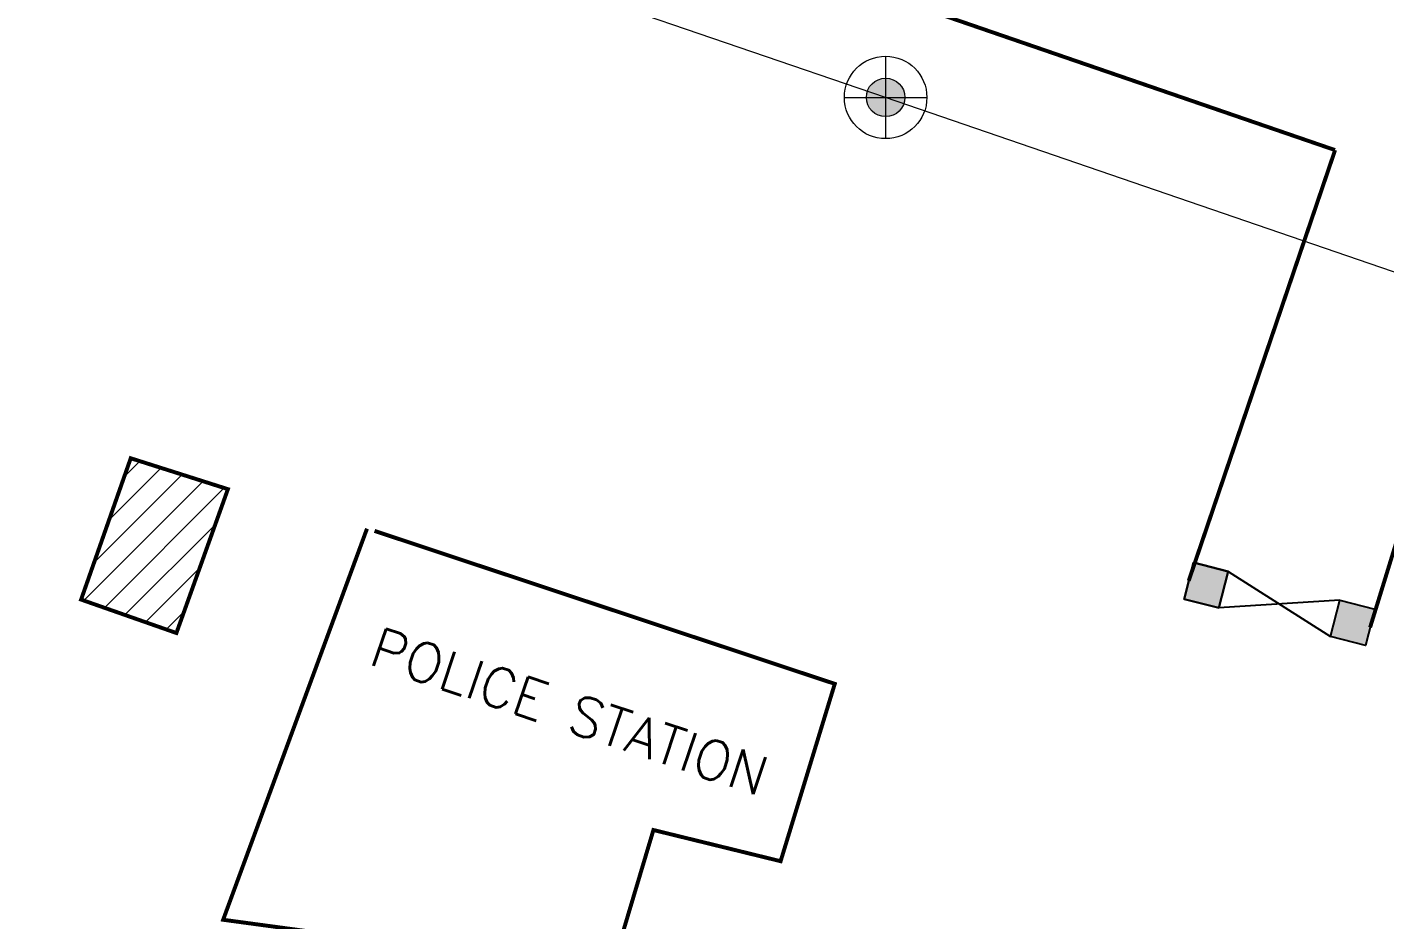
# Model space of a CAD drawing. Header units: inches. Extents: x 350994 to 353538, y 1581369 to 1583842.
# Drawn here: x 351818.41 to 351852.97, y 1583026.76 to 1583049.48 of the extents above; entities that cross this region are included whole.
import ezdxf
from ezdxf.enums import TextEntityAlignment as Align

# ---------------------------------------------------------------- set-up
doc = ezdxf.new("R2010")
doc.units = ezdxf.units.IN
doc.header["$MEASUREMENT"] = 0
doc.linetypes.add('1', pattern=[0])
doc.linetypes.add('ACAD_ISO02W100', pattern=[15, 12, -3])
for name, color, linetype in [('BOUNDARY', 5, 'Continuous'), ('BULDING', 5, '1'), ('EP TF', 5, 'Continuous'), ('GATE', 255, 'Continuous'), ("ROAD'S", 1, '1'), ('SPT', 1, 'Continuous')]:
    doc.layers.add(name, color=color, linetype=linetype)
doc.styles.add('ROMANS', font='ROMANS.shx')
doc.styles.get("Standard").update_dxf_attribs({"font": 'arial.ttf'})
doc.linetypes.add('SILT_FENCE', pattern='A,0.5,-0.2,["EP",Standard,S=0.1,R=0,X=-0.1,Y=-0.05],-0.2', length=0.9)

# ---------------------------------------------------------------- blocks, each defined once
blk = doc.blocks.new('gate')
h = blk.add_hatch(color=0)
h.paths.add_polyline_path([(0.5, 0.1625090682908317), (0.8121325287041472, 0.1625090682908317), (0.8121325287041472, -0.1625090682908317), (0.5, -0.1625090682908317)])
h.paths.add_polyline_path([(-0.8121325287041472, 0.1625090682908317), (-0.5, 0.1625090682908317), (-0.5, -0.1625090682908317), (-0.8121325287041472, -0.1625090682908317)])
at = {"color": 0}
blk.add_lwpolyline([(-0.5, 0.1625090682908317), (-0.8121325287041472, 0.1625090682908317), (-0.8121325287041472, -0.1625090682908317), (-0.5, -0.1625090682908317), (-0.5, 0.1625090682908317), (0.5, -0.1625090682908317), (0.5, 0.1625090682908317), (0.8121325287041472, 0.1625090682908317), (0.8121325287041472, -0.1625090682908317), (0.5, -0.1625090682908317), (0.5, 0.1625090682908317), (-0.5, -0.1625090682908317)], dxfattribs=at)
for points in [[(-0.8121325287041472, 0.1625090682908317), (-0.5, 0.1625090682908317), (-0.5, -0.1625090682908317), (-0.8121325287041472, -0.1625090682908317)], [(0.5, 0.1625090682908317), (0.8121325287041472, 0.1625090682908317), (0.8121325287041472, -0.1625090682908317), (0.5, -0.1625090682908317)]]:
    blk.add_lwpolyline(points, close=True, dxfattribs=at)
blk = doc.blocks.new('EP1')
at = {"layer": 'EP TF', "lineweight": 5}
h = blk.add_hatch(color=252, dxfattribs=at)
edge = h.paths.add_edge_path()
edge.add_arc((351339.7712355755, 1583222.913694198), 0.4899999999999999, 0, 360)
at = {"layer": 'EP TF', "color": 252, "lineweight": 5}
for points in [[(351339.7712355755, 1583223.963694199), (351339.7712355755, 1583221.863694198)], [(351338.7212355755, 1583222.913694198), (351340.8212355755, 1583222.913694198)]]:
    blk.add_lwpolyline(points, dxfattribs=at)
for radius in [1.05, 0.4899999999999999]:
    blk.add_circle((351339.7712355755, 1583222.913694198), radius, dxfattribs=at)

msp = doc.modelspace()

# ---------------------------------------------------------------- hatches: boundary and pattern name
at = {"layer": 'SPT', "lineweight": 5}
h = msp.add_hatch(dxfattribs=at)
h.set_pattern_fill('ANSI31', color=256, scale=4, style=0)
h.set_pattern_definition([(45, (0, 0), (-0.3535533905932737, 0.3535533905932738), [])])
h.paths.add_polyline_path([(351821.0433231019, 1583038.508558659), (351823.517485779, 1583037.721577053), (351822.2062009509, 1583034.05835804), (351819.7794433323, 1583034.909786293)])

# ---------------------------------------------------------------- linework, layer by layer
at = {"layer": 'BOUNDARY', "lineweight": 5, "const_width": 0.1, "elevation": 99.413377}
msp.add_lwpolyline([(351827.2497873653, 1583036.658436506), (351838.9666923443, 1583032.764284915), (351837.5876015307, 1583028.248602196), (351834.3497199818, 1583029.042895704), (351831.5963675591, 1583019.813249994), (351824.5313248992, 1583022.202839383), (351825.6902527684, 1583026.446735196), (351823.3960103732, 1583026.757599809), (351827.058121961, 1583036.715571195)], dxfattribs=at)
at = {"layer": 'EP TF', "color": 252, "linetype": 'SILT_FENCE', "lineweight": 5, "ltscale": 6, "elevation": 97.61359}
msp.add_lwpolyline([(352025.4993417371, 1582984.555083388), (352013.8832350545, 1582988.031776964), (351986.1196748845, 1582998.116983645), (351951.9152906456, 1583009.745523067), (351876.5762591802, 1583035.216654262), (351840.260902887, 1583047.695706867), (351802.6729880859, 1583060.543554923), (351762.2745742787, 1583074.103442182), (351725.0538180683, 1583086.641589965), (351691.9287513456, 1583098.186541175), (351553.1779997635, 1583146.847408535), (351517.6457436339, 1583158.6935114), (351492.808612006, 1583167.263498136), (351468.1428794359, 1583175.612417636), (351443.0665466575, 1583184.114835375), (351416.2786111005, 1583193.102910953), (351390.9585604226, 1583201.594865637), (351371.2935225919, 1583208.270546262), (351334.5485248578, 1583220.761461512)], dxfattribs=at)
at = {"layer": "ROAD'S", "lineweight": 5, "const_width": 0.1}
msp.add_lwpolyline([(351517.1690214996, 1583044.811658625), (351531.41373645, 1583088.393180179), (351531.41373645, 1583088.393180179), (351551.5601911243, 1583146.395820783), (351552.9929438642, 1583149.007898804), (351553.7116271618, 1583149.373218154), (351554.6062181594, 1583149.395665871), (351563.7251248047, 1583145.397041252), (351851.7002328999, 1583046.355594056)], dxfattribs=at)
at = {"layer": "ROAD'S", "linetype": 'ACAD_ISO02W100', "lineweight": 5, "ltscale": 0.2, "const_width": 0.1}
for points in [[(351851.7034667698, 1583046.354481852), (351847.9765065875, 1583035.387204699), (351847.9765065875, 1583035.387204699), (351847.9765065875, 1583035.387204699)], [(351852.5946708188, 1583034.201564993), (351852.5946708188, 1583034.201564993), (351852.5946708188, 1583034.201564993), (351855.9187382357, 1583044.993345513)]]:
    msp.add_lwpolyline(points, dxfattribs=at)
at = {"layer": 'SPT', "lineweight": 5, "const_width": 0.1, "elevation": 99.94103}
msp.add_lwpolyline([(351821.0433231019, 1583038.508558659), (351823.517485779, 1583037.721577053), (351822.2062009509, 1583034.05835804), (351819.7794433323, 1583034.909786293), (351821.0433231019, 1583038.508558659)], dxfattribs=at)

# ---------------------------------------------------------------- block references
at = {"layer": 'EP TF', "color": 1, "lineweight": 5}
msp.add_blockref('EP1', (500.4896673115436, -175.2179873313289, 97.61359), dxfattribs=at)
at = {"layer": 'GATE', "lineweight": 5, "extrusion": (-0.04905221528470672, 0.01277230591376518, 0.9987145479952259), "xscale": 2.939218238639748, "yscale": 2.93921823868247, "zscale": 2.939218238663937, "rotation": 90.19565754995287}
msp.add_blockref('gate', (-1620613.365330214, -58316.01347964338, 3058.786854855754), dxfattribs=at)

# ---------------------------------------------------------------- texts
at = {"layer": 'BULDING', "color": 0, "linetype": 'Continuous', "lineweight": 9, "style": 'ROMANS'}
msp.add_text('POLICE STATION', height=1, rotation=341.3130661563907, dxfattribs=at).set_placement((351832.2145546608, 1583032.060836212, 99.413377), align=Align.MIDDLE_CENTER)

doc.saveas('drawing.dxf')
